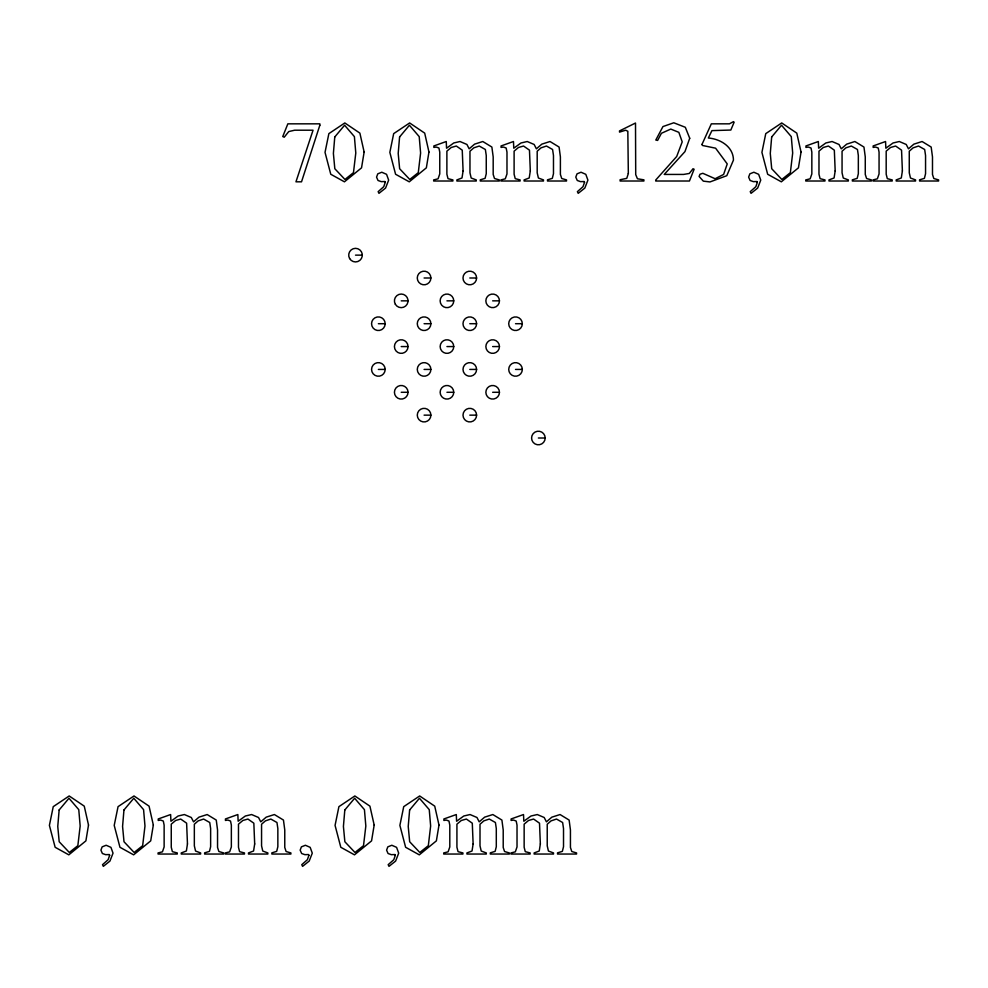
<?xml version="1.0" encoding="UTF-8"?>
<svg xmlns="http://www.w3.org/2000/svg" width="988" height="988" viewBox="0 0 988 988"><rect width="100%" height="100%" fill="white"/><g stroke="black" fill="none" stroke-linecap="round" stroke-linejoin="round"><path stroke-width="1.48" d="M355.507 255.139L362.312 255.139M424.087 277.999L430.892 277.999A6.805 6.805 0 0 1 420.678 283.889A6.805 6.805 0 0 1 420.678 272.095A6.805 6.805 0 0 1 430.892 277.999M469.794 277.999L476.599 277.999A6.805 6.805 0 0 0 466.398 272.095A6.805 6.805 0 0 0 466.398 283.889A6.805 6.805 0 0 0 476.599 277.999M401.227 300.846L408.032 300.846M446.947 300.846L453.751 300.846A6.805 6.805 0 0 1 443.538 306.749A6.805 6.805 0 0 1 443.538 294.955A6.805 6.805 0 0 1 453.751 300.846M492.654 300.846L499.459 300.846A6.805 6.805 0 0 1 489.258 306.749A6.805 6.805 0 0 1 489.258 294.955A6.805 6.805 0 0 1 499.459 300.846M378.367 323.706L385.172 323.706A6.805 6.805 0 0 0 374.958 317.815A6.805 6.805 0 0 0 374.958 329.609A6.805 6.805 0 0 0 385.172 323.706M424.087 323.706L430.892 323.706A6.805 6.805 0 0 0 420.678 317.815A6.805 6.805 0 0 0 420.678 329.609A6.805 6.805 0 0 0 430.892 323.706M469.794 323.706L476.599 323.706A6.805 6.805 0 0 0 466.398 317.815A6.805 6.805 0 0 0 466.398 329.609A6.805 6.805 0 0 0 476.599 323.706M515.514 323.706L522.319 323.706A6.805 6.805 0 0 0 512.117 317.815A6.805 6.805 0 0 0 512.117 329.609A6.805 6.805 0 0 0 522.319 323.706M401.227 346.566L408.032 346.566A6.805 6.805 0 0 1 397.818 352.457A6.805 6.805 0 0 1 397.818 340.675A6.805 6.805 0 0 1 408.032 346.566M446.947 346.566L453.751 346.566A6.805 6.805 0 0 1 443.538 352.457A6.805 6.805 0 0 1 443.538 340.675A6.805 6.805 0 0 1 453.751 346.566M492.654 346.566L499.459 346.566A6.805 6.805 0 0 1 489.258 352.457A6.805 6.805 0 0 1 489.258 340.675A6.805 6.805 0 0 1 499.459 346.566M378.367 369.426L385.172 369.426A6.805 6.805 0 0 1 374.958 375.317A6.805 6.805 0 0 1 374.958 363.535A6.805 6.805 0 0 1 385.172 369.426M424.087 369.426L430.892 369.426A6.805 6.805 0 0 1 420.678 375.317A6.805 6.805 0 0 1 420.678 363.535A6.805 6.805 0 0 1 430.892 369.426M469.794 369.426L476.599 369.426A6.805 6.805 0 0 1 466.398 375.317A6.805 6.805 0 0 1 466.398 363.535A6.805 6.805 0 0 1 476.599 369.426M515.514 369.426L522.319 369.426A6.805 6.805 0 0 1 512.117 375.317A6.805 6.805 0 0 1 512.117 363.535A6.805 6.805 0 0 1 522.319 369.426M401.227 392.285L408.032 392.285A6.805 6.805 0 0 0 397.818 386.394A6.805 6.805 0 0 0 397.818 398.176A6.805 6.805 0 0 0 408.032 392.285M446.947 392.285L453.751 392.285A6.805 6.805 0 0 0 443.538 386.394A6.805 6.805 0 0 0 443.538 398.176A6.805 6.805 0 0 0 453.751 392.285M492.654 392.285L499.459 392.285A6.805 6.805 0 0 0 489.258 386.394A6.805 6.805 0 0 0 489.258 398.176A6.805 6.805 0 0 0 499.459 392.285M424.087 415.145L430.892 415.145A6.805 6.805 0 0 1 420.678 421.036A6.805 6.805 0 0 1 420.678 409.254A6.805 6.805 0 0 1 430.892 415.145M469.794 415.145L476.599 415.145A6.805 6.805 0 0 1 466.398 421.036A6.805 6.805 0 0 1 466.398 409.254A6.805 6.805 0 0 1 476.599 415.145M538.374 438.005L545.178 438.005A6.805 6.805 0 0 1 534.977 443.896A6.805 6.805 0 0 1 534.977 432.114A6.805 6.805 0 0 1 545.178 438.005M59.144 809.987L57.761 826.437L59.194 841.751L69.321 852.471L77.842 845.679L80.164 826.017L78.768 809.641L68.975 798.255L59.144 809.987M123.957 809.987L122.574 826.437L124.006 841.751L134.133 852.471L142.655 845.679L144.977 826.017L143.581 809.641L133.788 798.255L123.957 809.987M334.771 136.962L333.388 153.412L334.821 168.738L344.948 179.458L353.469 172.653L355.791 152.992L354.396 136.628L344.602 125.229L334.771 136.962M399.584 136.962L398.201 153.412L399.634 168.738L409.761 179.458L418.282 172.653L420.604 152.992L419.208 136.628L409.415 125.229L399.584 136.962M344.812 809.987L343.416 826.437L344.861 841.751L354.988 852.471L363.51 845.679L365.832 826.017L364.436 809.641L354.643 798.255L344.812 809.987M409.625 809.987L408.229 826.437L409.674 841.751L419.801 852.471L428.323 845.679L430.644 826.017L429.249 809.641L419.455 798.255L409.625 809.987M771.677 136.962L770.282 153.412L771.714 168.738L781.841 179.458L790.363 172.653L792.685 152.992L791.289 136.628L781.508 125.229L771.677 136.962M187.461 843.95L186.374 851.001L181.261 852.94L181.261 854.04L200.626 854.04L200.626 852.94L195.55 851.039L194.34 845.851L194.34 824.239L198.18 820.867L203.627 819.052L209.74 822.51L210.629 828.549L210.629 846.741L209.468 851.372L204.639 852.854L204.639 854.04L223.671 854.04L223.671 852.94L218.879 851.52L217.545 847.457L217.545 829.945L216.249 820.065L207.171 814.544L198.983 817.15L193.537 821.843L191.302 817.496L184.386 814.544L178.136 816.002L170.924 821.25L170.628 814.544L158.228 818.966L158.228 820.448L160.587 820.065L163.304 821.04L164.132 825.128L164.132 846.951L162.44 851.841L158.055 852.94L158.055 854.04L177.26 854.04L177.26 852.94L172.381 851.668L171.257 847.247L171.257 824.165L175.654 820.472L180.718 819.052L186.621 823.189L187.461 843.95M254.682 843.95L253.583 851.001L248.482 852.94L248.482 854.04L267.847 854.04L267.847 852.94L262.759 851.039L261.561 845.851L261.561 824.239L265.402 820.867L270.848 819.052L276.961 822.51L277.85 828.549L277.85 846.741L276.689 851.372L271.861 852.854L271.861 854.04L290.892 854.04L290.892 852.94L286.1 851.52L284.766 847.457L284.766 829.945L283.457 820.065L274.392 814.544L266.204 817.15L260.758 821.843L258.523 817.496L251.607 814.544L245.357 816.002L238.145 821.25L237.849 814.544L225.437 818.966L225.437 820.448L227.808 820.065L230.525 821.04L231.353 825.128L231.353 846.951L229.661 851.841L225.276 852.94L225.276 854.04L244.468 854.04L244.468 852.94L239.602 851.668L238.479 847.247L238.479 824.165L242.863 820.472L247.926 819.052L253.842 823.189L254.682 843.95M463.088 170.924L462.001 177.976L456.888 179.915L456.888 181.014L476.253 181.014L476.253 179.915L471.177 178.013L469.967 172.826L469.967 151.226L473.808 147.842L479.254 146.039L485.367 149.497L486.257 155.524L486.257 173.715L485.096 178.359L480.267 179.828L480.267 181.014L499.298 181.014L499.298 179.915L494.506 178.507L493.185 174.431L493.185 156.919L491.876 147.051L482.799 141.519L474.611 144.137L469.164 148.818L466.929 144.47L460.013 141.519L453.764 142.976L446.551 148.225L446.255 141.519L433.856 145.952L433.856 147.422L436.214 147.051L438.931 148.015L439.759 152.115L439.759 173.925L438.067 178.816L433.683 179.915L433.683 181.014L452.887 181.014L452.887 179.915L448.009 178.655L446.885 174.221L446.885 151.139L451.281 147.447L456.345 146.039L462.248 150.164L463.088 170.924M530.309 170.924L529.21 177.976L524.109 179.915L524.109 181.014L543.474 181.014L543.474 179.915L538.398 178.013L537.188 172.826L537.188 151.226L541.029 147.842L546.475 146.039L552.588 149.497L553.478 155.524L553.478 173.715L552.317 178.359L547.488 179.828L547.488 181.014L566.519 181.014L566.519 179.915L561.727 178.507L560.394 174.431L560.394 156.919L559.085 147.051L550.02 141.519L541.832 144.137L536.385 148.818L534.15 144.47L527.234 141.519L520.985 142.976L513.772 148.225L513.476 141.519L501.064 145.952L501.064 147.422L503.435 147.051L506.152 148.015L506.98 152.115L506.98 173.925L505.288 178.816L500.904 179.915L500.904 181.014L520.096 181.014L520.096 179.915L515.23 178.655L514.106 174.221L514.106 151.139L518.502 147.447L523.566 146.039L529.469 150.164L530.309 170.924M473.129 843.95L472.029 851.001L466.929 852.94L466.929 854.04L486.294 854.04L486.294 852.94L481.218 851.039L480.007 845.851L480.007 824.239L483.848 820.867L489.295 819.052L495.408 822.51L496.297 828.549L496.297 846.741L495.136 851.372L490.307 852.854L490.307 854.04L509.339 854.04L509.339 852.94L504.547 851.52L503.213 847.457L503.213 829.945L501.904 820.065L492.839 814.544L484.651 817.15L479.205 821.843L476.969 817.496L470.053 814.544L463.804 816.002L456.592 821.25L456.295 814.544L443.884 818.966L443.884 820.448L446.255 820.065L448.972 821.04L449.799 825.128L449.799 846.951L448.107 851.841L443.723 852.94L443.723 854.04L462.915 854.04L462.915 852.94L458.049 851.668L456.925 847.247L456.925 824.165L461.322 820.472L466.385 819.052L472.289 823.189L473.129 843.95M540.35 843.95L539.25 851.001L534.15 852.94L534.15 854.04L553.515 854.04L553.515 852.94L548.426 851.039L547.229 845.851L547.229 824.239L551.069 820.867L556.516 819.052L562.629 822.51L563.518 828.549L563.518 846.741L562.357 851.372L557.528 852.854L557.528 854.04L576.56 854.04L576.56 852.94L571.768 851.52L570.434 847.457L570.434 829.945L569.125 820.065L560.06 814.544L551.872 817.15L546.426 821.843L544.19 817.496L537.274 814.544L531.025 816.002L523.813 821.25L523.517 814.544L511.105 818.966L511.105 820.448L513.476 820.065L516.193 821.04L517.02 825.128L517.02 846.951L515.328 851.841L510.944 852.94L510.944 854.04L530.136 854.04L530.136 852.94L525.27 851.668L524.146 847.247L524.146 824.165L528.531 820.472L533.594 819.052L539.51 823.189L540.35 843.95M835.181 170.924L834.082 177.976L828.969 179.915L828.969 181.014L848.346 181.014L848.346 179.915L843.258 178.013L842.06 172.826L842.06 151.226L845.901 147.842L851.335 146.039L857.461 149.497L858.337 155.524L858.337 173.715L857.189 178.359L852.348 179.828L852.348 181.014L871.379 181.014L871.379 179.915L866.587 178.507L865.266 174.431L865.266 156.919L863.957 147.051L854.879 141.519L846.691 144.137L841.257 148.818L839.022 144.47L832.094 141.519L825.857 142.976L818.632 148.225L818.336 141.519L805.936 145.952L805.936 147.422L808.295 147.051L811.025 148.015L811.84 152.115L811.84 173.925L810.16 178.816L805.763 179.915L805.763 181.014L824.968 181.014L824.968 179.915L820.089 178.655L818.978 174.221L818.978 151.139L823.362 147.447L828.426 146.039L834.329 150.164L835.181 170.924M902.39 170.924L901.303 177.976L896.19 179.915L896.19 181.014L915.555 181.014L915.555 179.915L910.479 178.013L909.269 172.826L909.269 151.226L913.11 147.842L918.556 146.039L924.669 149.497L925.558 155.524L925.558 173.715L924.398 178.359L919.569 179.828L919.569 181.014L938.6 181.014L938.6 179.915L933.808 178.507L932.487 174.431L932.487 156.919L931.178 147.051L922.1 141.519L913.912 144.137L908.466 148.818L906.231 144.47L899.315 141.519L893.066 142.976L885.853 148.225L885.557 141.519L873.157 145.952L873.157 147.422L875.516 147.051L878.233 148.015L879.061 152.115L879.061 173.925L877.369 178.816L872.984 179.915L872.984 181.014L892.189 181.014L892.189 179.915L887.31 178.655L886.187 174.221L886.187 151.139L890.583 147.447L895.647 146.039L901.55 150.164L902.39 170.924M88.512 825.042L85.894 840.874L68.814 854.842L55.143 847.284L49.4 825.388L53.241 806.653L69.185 795.97L84.252 806.146L88.512 825.042M153.325 825.042L150.707 840.874L133.627 854.842L119.956 847.284L114.213 825.388L118.054 806.653L133.998 795.97L149.065 806.146L153.325 825.042M364.14 152.029L361.534 167.849L344.442 181.817L330.77 174.258L325.027 152.362L328.868 133.627L344.824 122.957L359.879 133.121L364.14 152.029M428.953 152.029L426.347 167.849L409.254 181.817L395.583 174.258L389.84 152.362L393.681 133.627L409.637 122.957L424.692 133.121L428.953 152.029M374.18 825.042L371.562 840.874L354.482 854.842L340.811 847.284L335.068 825.388L338.909 806.653L354.853 795.97L369.92 806.146L374.18 825.042M438.993 825.042L436.375 840.874L419.295 854.842L405.623 847.284L399.881 825.388L403.721 806.653L419.665 795.97L434.732 806.146L438.993 825.042M801.046 152.029L798.428 167.849L781.335 181.817L767.664 174.258L761.921 152.362L765.762 133.627L781.718 122.957L796.785 133.121L801.046 152.029M701.986 144.446L702.406 145.458L715.596 148.188L727.242 163.922L723.611 174.456L715.127 178.729L702.814 173.295L699.998 174.246L699.096 176.457L703.32 181.137L709.977 181.94L726.798 175.691L733.442 160.13C733.405 146.767 720.4 138.95 708.334 138.011L711.928 130.626L730.824 130.046L734.121 122.24L733.442 121.648L729.44 123.833L711.335 123.833L701.986 144.446M628.331 173.419L626.775 178.359L620.106 179.742L620.106 181.014L643.904 181.014L643.904 179.828L637.445 178.779L635.716 174.641L635.506 123.031L619.513 130.922L619.513 132.108L625.639 130.206L627.825 131.268L628.331 173.419M319.84 125.229L301.525 181.817L295.955 181.817L313.048 130.206L294.646 130.206L288.755 131.565L284.223 137.209L282.753 136.542L287.854 123.833L319.84 123.833L319.84 125.229M109.656 855.299L108.112 859.733L102.53 864.673L103.332 866.353L109.952 861.079L113.027 853.15L110.928 847.346L106.148 845.259L102.147 846.864L100.924 850.149L102.394 853.509L105.642 854.669L109.273 854.546L109.656 855.299M385.283 182.274L383.739 186.707L378.157 191.647L378.96 193.339L385.579 188.066L388.655 180.125L386.555 174.32L381.788 172.233L377.774 173.839L376.551 177.136L378.021 180.483L381.282 181.644L384.9 181.52L385.283 182.274M308.911 855.299L307.367 859.733L301.772 864.673L302.575 866.353L309.195 861.079L312.282 853.15L310.17 847.346L305.403 845.259L301.389 846.864L300.167 850.149L301.649 853.509L304.897 854.669L308.528 854.546L308.911 855.299M584.538 182.274L582.994 186.707L577.4 191.647L578.202 193.339L584.834 188.066L587.909 180.125L585.798 174.32L581.03 172.233L577.029 173.839L575.794 177.136L577.276 180.483L580.524 181.644L584.155 181.52L584.538 182.274M395.324 855.299L393.78 859.733L388.185 864.673L388.988 866.353L395.62 861.079L398.695 853.15L396.583 847.346L391.816 845.259L387.815 846.864L386.592 850.149L388.062 853.509L391.31 854.669L394.941 854.546L395.324 855.299M757.364 182.274L755.832 186.707L750.238 191.647L751.041 193.339L757.66 188.066L760.748 180.125L758.636 174.32L753.869 172.233L749.855 173.839L748.632 177.136L750.114 180.483L753.362 181.644L756.993 181.52L757.364 182.274M689.723 138.271L684.956 151.609L664.245 174.431L683.61 174.431L689.303 173.456L693.02 168.738L694.119 169.244L689.439 181.014L655.723 181.014L655.723 180.038L676.694 156.499L682.214 141.852L678.842 132.343L670.778 129.07L661.417 133.294L657.613 140.42L655.797 140.037L662.96 126.563L673.779 122.784L685.314 127.279L689.723 138.271M395.336 304.255A6.805 6.805 0 0 0 407.118 304.255A6.805 6.805 0 0 0 401.227 294.041A6.805 6.805 0 0 0 395.336 304.255M349.616 258.535A6.805 6.805 0 0 0 361.398 258.535A6.805 6.805 0 0 0 355.507 248.334A6.805 6.805 0 0 0 349.616 258.535"/></g></svg>
